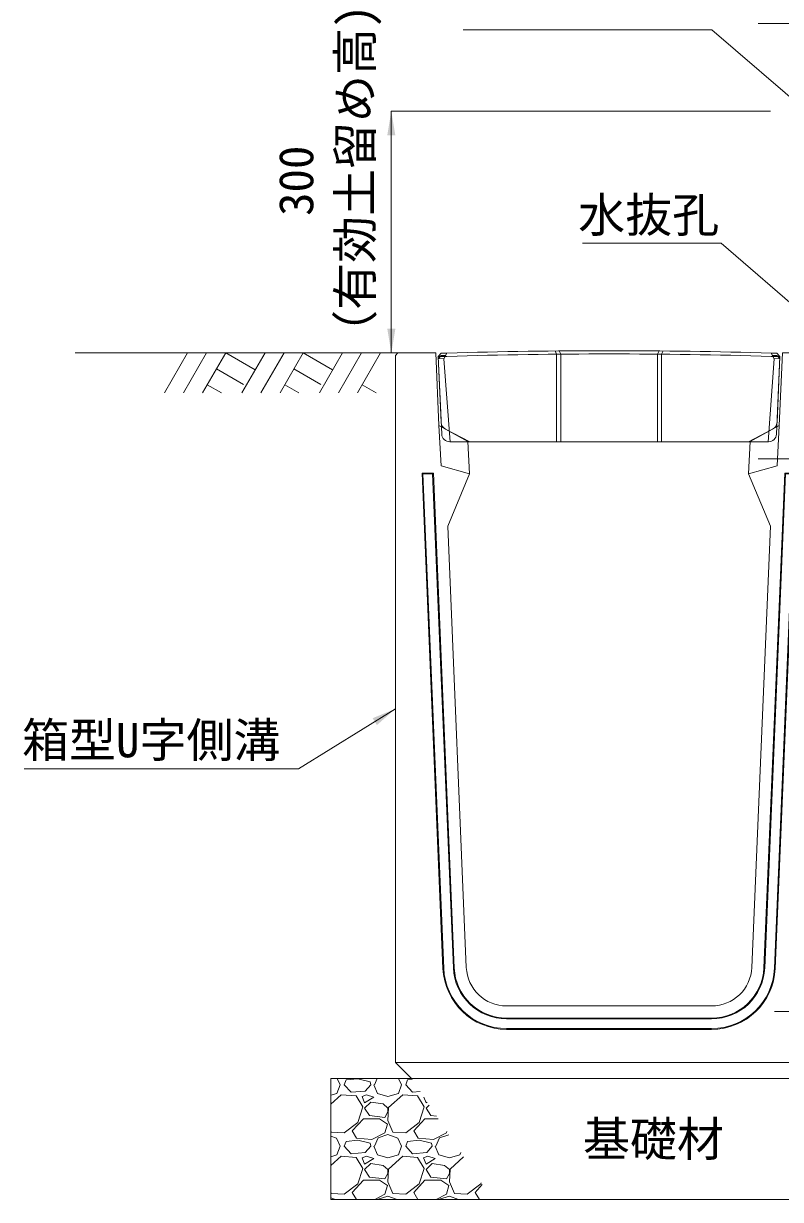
# Model space of a CAD drawing. Units: millimetres at full size; details may follow other scales. Extents: x 187207 to 255567, y 882048 to 905686.
# Drawn here: x 216868 to 217806, y 891640 to 893099 of the extents above; entities that cross this region are included whole.
import ezdxf
from ezdxf.enums import TextEntityAlignment as Align

# ---------------------------------------------------------------- set-up
doc = ezdxf.new("R2010")
doc.units = ezdxf.units.MM
doc.header["$LTSCALE"] = 20
doc.linetypes.add('DASHED', pattern=[7.5, 6, -1.5])
for name, color, linetype, lineweight in [('0_2', 7, 'Continuous', 20), ('基礎材', 7, 'Continuous', 15), ('寸法線', 7, 'Continuous', 13), ('引出線', 4, 'Continuous', 13), ('箱型U字側溝', 2, 'Continuous', 9), ('ﾊｯﾁﾝｸﾞ', 7, 'Continuous', 5)]:
    doc.layers.add(name, color=color, linetype=linetype, lineweight=lineweight)
doc.styles.add('ＭＳ ゴシック', font='')
doc.styles.get('ＭＳ ゴシック').set_extended_font_data('MS Gothic')

# ---------------------------------------------------------------- blocks, each defined once
blk = doc.blocks.new('filled_arrow')
at = {"color": 0, "linetype": 'Continuous', "lineweight": -2}
blk.add_solid([(7.5, 1.25), (0, 0), (7.5, -1.25)], dxfattribs=at)

msp = doc.modelspace()

# ---------------------------------------------------------------- linework, layer by layer
at = {"layer": '0_2'}
msp.add_line((217331.95, 892690.37), (216931.95, 892690.37), dxfattribs=at)
at = {"layer": '基礎材'}
for p, q in [((217248.95, 891790.37), (218028.95, 891790.37)), ((217248.95, 891790.37), (217248.95, 891640.37)), ((217248.95, 891640.37), (218028.95, 891640.37))]:
    msp.add_line(p, q, dxfattribs=at)
at = {"layer": '寸法線'}
for p, q in [((217778.95, 893098.92), (217988.95, 893098.92)), ((217323.95, 892690.37), (217323.95, 892990.37)), ((217793.95, 892990.37), (217323.95, 892990.37)), ((217323.95, 892690.37), (217281.95, 892690.37)), ((217918.95, 892559.07), (217778.95, 892559.07)), ((217798.95, 891873.36), (217988.95, 891873.36))]:
    msp.add_line(p, q, dxfattribs=at)
at = {"layer": '引出線'}
for points in [[(217841.45, 892987.87), (217721.24, 893091.33), (217412.99, 893091.33)], [(217838.95, 892734.97), (217732.72, 892826.7), (217560.98, 892826.7)], [(217328.95, 892248.87), (217208.74, 892174.59), (216868.74, 892174.59)]]:
    msp.add_lwpolyline(points, dxfattribs=at)
at = {"layer": '箱型U字側溝', "lineweight": 13}
for p, q in [((217382.13, 892686.18), (217385.95, 892690.18)), ((217382.13, 892686.18), (217385.95, 892690.18)), ((217385.95, 892690.18), (217392.95, 892690.18)), ((217385.95, 892690.18), (217392.95, 892690.18)), ((217794.95, 892690.18), (217801.95, 892690.18)), ((217794.95, 892690.18), (217801.95, 892690.18)), ((217801.95, 892690.18), (217805.77, 892686.18)), ((217801.95, 892690.18), (217805.77, 892686.18)), ((217385.77, 892604.24), (217382.13, 892686.18)), ((217382.13, 892686.18), (217392.95, 892686.18)), ((217386.41, 892589.74), (217382.13, 892686.18)), ((217794.95, 892686.18), (217805.77, 892686.18)), ((217805.77, 892686.18), (217801.49, 892589.74)), ((217805.77, 892686.18), (217802.13, 892604.24)), ((217421.23, 892580.18), (217391.15, 892595.81)), ((217796.75, 892595.81), (217766.67, 892580.18)), ((217791.5, 892580.18), (217396.4, 892580.18)), ((217766.67, 892580.18), (217421.23, 892580.18)), ((217793.95, 892475.37), (217770.96, 891928.27)), ((217721.01, 891880.37), (217466.89, 891880.37))]:
    msp.add_line(p, q, dxfattribs=at)
at = {"layer": '箱型U字側溝'}
for p, q in [((217362.15, 892541.37), (217363.19, 892540.37)), ((217375.2, 892540.37), (217376.16, 892541.37)), ((217825.75, 892541.37), (217799.94, 891927.05)), ((217363.19, 892540.37), (217388.96, 891927.1)), ((217466.89, 891865.37), (217721.01, 891865.37)), ((217721.01, 891864.37), (217466.89, 891864.37)), ((217466.89, 891852.37), (217721.01, 891852.37)), ((217721.01, 891851.37), (217466.89, 891851.37)), ((217328.95, 891810.37), (217858.95, 891810.37))]:
    msp.add_line(p, q, dxfattribs=at)
at = {"layer": '箱型U字側溝', "lineweight": 13}
for points in [[(217416.94, 891928.27), (217393.95, 892475.37), (217420.95, 892540.37), (217418.95, 892580.37), (217382.95, 892600.37), (217378.95, 892690.37), (217331.95, 892690.37), (217328.95, 892687.37), (217328.95, 891810.37), (217348.95, 891790.37), (217838.95, 891790.37), (217858.95, 891810.37), (217858.95, 892687.37), (217855.95, 892690.37), (217808.95, 892690.37), (217804.95, 892600.37), (217768.95, 892580.37), (217766.95, 892540.37), (217793.95, 892475.37)], [(217528.95, 892580.18), (217528.95, 892688.87), (217526.89, 892692.85)], [(217533.95, 892580.18), (217533.95, 892688.91), (217531.89, 892692.89)], [(217653.95, 892580.18), (217653.95, 892688.91), (217656.01, 892692.89)], [(217658.95, 892580.18), (217658.95, 892688.87), (217661.01, 892692.85)]]:
    msp.add_lwpolyline(points, dxfattribs=at)
at = {"layer": '箱型U字側溝', "color": 5, "lineweight": 13}
for points in [[(217385.95, 892687.29), (217391.33, 892687.18), (217389.16, 892683.18), (217382.26, 892683.32)], [(217801.95, 892687.29), (217796.57, 892687.18), (217798.74, 892683.18), (217805.64, 892683.32)]]:
    msp.add_lwpolyline(points, close=True, dxfattribs=at)
at = {"layer": '箱型U字側溝', "color": 5, "linetype": 'DASHED', "lineweight": 13}
for points in [[(217392.95, 892690.18), (217389.16, 892683.18), (217396.84, 892580.18)], [(217794.95, 892690.18), (217798.74, 892683.18), (217791.06, 892580.18)]]:
    msp.add_lwpolyline(points, dxfattribs=at)
at = {"layer": '箱型U字側溝', "linetype": 'DASHED', "lineweight": 13}
for points in [[(217420.95, 892540.37), (217385.62, 892550.37), (217382.95, 892600.37)], [(217766.95, 892540.37), (217802.28, 892550.37), (217804.95, 892600.37)]]:
    msp.add_lwpolyline(points, dxfattribs=at)
at = {"layer": '箱型U字側溝'}
for points in [[(217387.96, 891927.05), (217362.15, 892541.37), (217376.16, 892541.37), (217401.95, 891927.64)], [(217785.95, 891927.64), (217811.74, 892541.37), (217825.75, 892541.37)], [(217400.95, 891927.6), (217375.2, 892540.37), (217363.19, 892540.37)], [(217798.94, 891927.1), (217824.71, 892540.37), (217812.7, 892540.37), (217786.95, 891927.6)]]:
    msp.add_lwpolyline(points, dxfattribs=at)
at = {"layer": '箱型U字側溝', "lineweight": 13}
for centre, radius, start, end in [((217593.95, 885958.18), 6735, 88.28981, 91.71019), ((217593.95, 885958.18), 6735, 88.28981, 91.71019), ((217593.95, 885954.18), 6735, 88.28981, 91.71019), ((217395.76, 892604.68), 10, 182.5448, 242.5448), ((217792.14, 892604.68), 10, 297.4552, 357.4552), ((217396.4, 892590.18), 10, 182.5448, 270), ((217791.5, 892590.18), 10, 270, 357.4552), ((217466.89, 891930.37), 50, 182.40597, 270), ((217721.01, 891930.37), 50, 270, 357.59403)]:
    msp.add_arc(centre, radius, start, end, dxfattribs=at)
at = {"layer": '箱型U字側溝'}
for centre, radius, start, end in [((217466.89, 891930.37), 79, 182.40597, 270), ((217466.89, 891930.37), 78, 182.40597, 270), ((217466.89, 891930.37), 66, 182.40597, 270), ((217466.89, 891930.37), 65, 182.40597, 270), ((217721.01, 891930.37), 65, 270, 357.59403), ((217721.01, 891930.37), 66, 270, 357.59403), ((217721.01, 891930.37), 78, 270, 357.59403), ((217721.01, 891930.37), 79, 270, 357.59403)]:
    msp.add_arc(centre, radius, start, end, dxfattribs=at)
at = {"layer": 'ﾊｯﾁﾝｸﾞ', "lineweight": 9}
for p, q in [((217071.39, 892690.37), (217042.74, 892640.75)), ((217095.01, 892690.37), (217066.36, 892640.75)), ((217118.63, 892690.37), (217089.99, 892640.75)), ((217118.63, 892690.37), (217155.2, 892669.26)), ((217167.39, 892690.37), (217138.74, 892640.75)), ((217191.01, 892690.37), (217162.36, 892640.75)), ((217214.63, 892690.37), (217185.98, 892640.75)), ((217214.63, 892690.37), (217251.2, 892669.26)), ((217263.39, 892690.37), (217234.74, 892640.75)), ((217287.01, 892690.37), (217258.36, 892640.75)), ((217310.63, 892690.37), (217281.98, 892640.75)), ((217107.21, 892670.59), (217140.62, 892651.3)), ((217203.21, 892670.59), (217236.63, 892651.3)), ((217095.79, 892650.8), (217113.2, 892640.75)), ((217191.79, 892650.8), (217209.2, 892640.75)), ((217287.79, 892650.8), (217305.2, 892640.75))]:
    msp.add_line(p, q, dxfattribs=at)
at = {"layer": 'ﾊｯﾁﾝｸﾞ'}
for p, q in [((217256.54, 891771.85), (217260.35, 891782.52)), ((217256.73, 891790.37), (217260.35, 891782.52)), ((217265.69, 891782.52), (217267.97, 891788.62)), ((217274.07, 891773.38), (217265.69, 891782.52)), ((217282.45, 891790.14), (217267.97, 891788.62)), ((217297.69, 891786.33), (217282.45, 891790.14)), ((217298.45, 891782.52), (217291.6, 891774.9)), ((217298.45, 891782.52), (217297.69, 891786.33)), ((217302.26, 891782.52), (217306.84, 891771.85)), ((217303.03, 891782.52), (217306.39, 891790.37)), ((217332.74, 891771.85), (217336.55, 891782.52)), ((217332.93, 891790.37), (217336.55, 891782.52)), ((217341.89, 891782.52), (217344.17, 891788.62)), ((217350.27, 891773.38), (217341.89, 891782.52)), ((217349.73, 891789.2), (217344.17, 891788.62)), ((217248.95, 891769.62), (217256.54, 891771.85)), ((217261.88, 891770.33), (217248.95, 891758.53)), ((217280.17, 891768.81), (217261.88, 891770.33)), ((217291.6, 891774.9), (217274.07, 891773.38)), ((217288.55, 891755.09), (217280.17, 891768.81)), ((217293.12, 891770.33), (217287.79, 891768.04)), ((217287.79, 891768.04), (217290.83, 891760.42)), ((217302.26, 891767.28), (217293.12, 891770.33)), ((217306.84, 891771.85), (217319.79, 891768.04)), ((217319.79, 891768.04), (217332.74, 891771.85)), ((217338.08, 891770.33), (217320.55, 891754.33)), ((217356.37, 891768.81), (217338.08, 891770.33)), ((217359.73, 891774.2), (217350.27, 891773.38)), ((217364.75, 891755.09), (217356.37, 891768.81)), ((217364.22, 891767.47), (217367.03, 891760.42)), ((217282.45, 891736.04), (217288.55, 891755.09)), ((217290.83, 891760.42), (217302.26, 891767.28)), ((217298.45, 891761.19), (217290.83, 891753.57)), ((217290.83, 891753.57), (217296.93, 891744.42)), ((217313.69, 891758.9), (217298.45, 891761.19)), ((217319.79, 891753.57), (217313.69, 891758.9)), ((217320.55, 891754.33), (217319.79, 891738.33)), ((217319.79, 891748.99), (217319.79, 891753.57)), ((217358.65, 891736.04), (217364.75, 891755.09)), ((217367.03, 891760.42), (217368.38, 891761.23)), ((217370.91, 891757.44), (217367.03, 891753.57)), ((217367.03, 891753.57), (217373.13, 891744.42)), ((217275.59, 891725.37), (217289.31, 891740.61)), ((217289.31, 891740.61), (217309.12, 891740.61)), ((217296.93, 891744.42), (217315.98, 891742.14)), ((217309.12, 891740.61), (217319.03, 891733.75)), ((217315.98, 891742.14), (217319.79, 891748.99)), ((217319.79, 891738.33), (217325.89, 891723.85)), ((217351.79, 891725.37), (217365.51, 891740.61)), ((217365.51, 891740.61), (217382.12, 891740.61)), ((217373.13, 891744.42), (217380.14, 891743.58)), ((217248.95, 891725.6), (217249.69, 891723.85)), ((217249.69, 891723.85), (217265.69, 891723.09)), ((217265.69, 891723.09), (217282.45, 891736.04)), ((217280.93, 891716.23), (217275.59, 891725.37)), ((217319.03, 891733.75), (217315.98, 891723.09)), ((217325.89, 891723.85), (217341.89, 891723.09)), ((217341.89, 891723.09), (217358.65, 891736.04)), ((217357.13, 891716.23), (217351.79, 891725.37)), ((217392.67, 891724.79), (217392.18, 891723.09)), ((217248.95, 891718.79), (217255.78, 891716.23)), ((217255.78, 891716.23), (217260.35, 891706.32)), ((217265.69, 891706.32), (217267.97, 891712.42)), ((217282.45, 891713.94), (217267.97, 891712.42)), ((217299.98, 891714.7), (217280.93, 891716.23)), ((217297.69, 891710.13), (217282.45, 891713.94)), ((217298.45, 891706.32), (217297.69, 891710.13)), ((217315.98, 891723.09), (217299.98, 891714.7)), ((217303.03, 891706.32), (217307.6, 891716.99)), ((217307.6, 891716.99), (217319.79, 891720.8)), ((217319.79, 891720.8), (217331.98, 891716.23)), ((217331.98, 891716.23), (217336.55, 891706.32)), ((217341.89, 891706.32), (217344.17, 891712.42)), ((217358.65, 891713.94), (217344.17, 891712.42)), ((217376.18, 891714.7), (217357.13, 891716.23)), ((217373.89, 891710.13), (217358.65, 891713.94)), ((217374.65, 891706.32), (217373.89, 891710.13)), ((217392.18, 891723.09), (217376.18, 891714.7)), ((217379.23, 891706.32), (217383.8, 891716.99)), ((217383.8, 891716.99), (217395.44, 891720.63)), ((217248.95, 891693.42), (217256.54, 891695.65)), ((217256.54, 891695.65), (217260.35, 891706.32)), ((217274.07, 891697.18), (217265.69, 891706.32)), ((217291.6, 891698.7), (217274.07, 891697.18)), ((217298.45, 891706.32), (217291.6, 891698.7)), ((217302.26, 891706.32), (217306.84, 891695.65)), ((217306.84, 891695.65), (217319.79, 891691.84)), ((217319.79, 891691.84), (217332.74, 891695.65)), ((217332.74, 891695.65), (217336.55, 891706.32)), ((217350.27, 891697.18), (217341.89, 891706.32)), ((217367.8, 891698.7), (217350.27, 891697.18)), ((217374.65, 891706.32), (217367.8, 891698.7)), ((217378.46, 891706.32), (217383.04, 891695.65)), ((217383.04, 891695.65), (217395.99, 891691.84)), ((217395.99, 891691.84), (217408.94, 891695.65)), ((217408.94, 891695.65), (217410.04, 891698.73)), ((217261.88, 891694.13), (217248.95, 891682.33)), ((217280.17, 891692.61), (217261.88, 891694.13)), ((217288.55, 891678.89), (217280.17, 891692.61)), ((217293.12, 891694.13), (217287.79, 891691.84)), ((217287.79, 891691.84), (217290.83, 891684.22)), ((217290.83, 891684.22), (217302.26, 891691.08)), ((217298.45, 891684.99), (217290.83, 891677.37)), ((217302.26, 891691.08), (217293.12, 891694.13)), ((217313.69, 891682.7), (217298.45, 891684.99)), ((217319.79, 891677.37), (217313.69, 891682.7)), ((217338.08, 891694.13), (217320.55, 891678.13)), ((217356.37, 891692.61), (217338.08, 891694.13)), ((217364.75, 891678.89), (217356.37, 891692.61)), ((217369.32, 891694.13), (217363.99, 891691.84)), ((217363.99, 891691.84), (217367.03, 891684.22)), ((217367.03, 891684.22), (217378.46, 891691.08)), ((217374.65, 891684.99), (217367.03, 891677.37)), ((217378.46, 891691.08), (217369.32, 891694.13)), ((217389.89, 891682.7), (217374.65, 891684.99)), ((217395.99, 891677.37), (217389.89, 891682.7)), ((217413.55, 891693.47), (217396.75, 891678.13)), ((217282.45, 891659.84), (217288.55, 891678.89)), ((217290.83, 891677.37), (217296.93, 891668.22)), ((217296.93, 891668.22), (217315.98, 891665.94)), ((217315.98, 891665.94), (217319.79, 891672.79)), ((217320.55, 891678.13), (217319.79, 891662.13)), ((217319.79, 891672.79), (217319.79, 891677.37)), ((217358.65, 891659.84), (217364.75, 891678.89)), ((217367.03, 891677.37), (217373.13, 891668.22)), ((217373.13, 891668.22), (217392.18, 891665.94)), ((217392.18, 891665.94), (217395.99, 891672.79)), ((217396.75, 891678.13), (217395.99, 891662.13)), ((217395.99, 891672.79), (217395.99, 891677.37)), ((217265.69, 891646.89), (217282.45, 891659.84)), ((217275.59, 891649.17), (217289.31, 891664.41)), ((217289.31, 891664.41), (217309.12, 891664.41)), ((217309.12, 891664.41), (217319.03, 891657.55)), ((217319.03, 891657.55), (217315.98, 891646.89)), ((217319.79, 891662.13), (217325.89, 891647.65)), ((217341.89, 891646.89), (217358.65, 891659.84)), ((217351.79, 891649.17), (217365.51, 891664.41)), ((217365.51, 891664.41), (217385.32, 891664.41)), ((217385.32, 891664.41), (217395.23, 891657.55)), ((217395.23, 891657.55), (217392.18, 891646.89)), ((217395.99, 891662.13), (217402.09, 891647.65)), ((217418.09, 891646.89), (217434.85, 891659.84)), ((217427.99, 891649.17), (217436.66, 891658.8)), ((217434.85, 891659.84), (217435.22, 891660.97)), ((217248.95, 891649.4), (217249.69, 891647.65)), ((217248.95, 891642.59), (217254.87, 891640.37)), ((217249.69, 891647.65), (217265.69, 891646.89)), ((217280.73, 891640.37), (217275.59, 891649.17)), ((217315.98, 891646.89), (217303.54, 891640.37)), ((217307.42, 891640.37), (217307.6, 891640.79)), ((217307.6, 891640.79), (217319.79, 891644.6)), ((217319.79, 891644.6), (217331.07, 891640.37)), ((217325.89, 891647.65), (217341.89, 891646.89)), ((217356.93, 891640.37), (217351.79, 891649.17)), ((217392.18, 891646.89), (217379.74, 891640.37)), ((217383.62, 891640.37), (217383.8, 891640.79)), ((217383.8, 891640.79), (217395.99, 891644.6)), ((217395.99, 891644.6), (217407.27, 891640.37)), ((217402.09, 891647.65), (217418.09, 891646.89)), ((217433.13, 891640.37), (217427.99, 891649.17))]:
    msp.add_line(p, q, dxfattribs=at)

# ---------------------------------------------------------------- block references
at = {"layer": '寸法線', "xscale": 4, "yscale": 4}
for p, rotation in [((217323.95, 892990.37), 270), ((217323.95, 892690.37), 90)]:
    msp.add_blockref('filled_arrow', p, dxfattribs=dict(at, rotation=rotation))
at = {"layer": '引出線', "xscale": 4, "yscale": 4, "rotation": 211.7}
msp.add_blockref('filled_arrow', (217328.95, 892248.87), dxfattribs=at)

# ---------------------------------------------------------------- texts
at = {"layer": '寸法線', "style": 'ＭＳ ゴシック'}
for s, p in [('（有効土留め高)', (217313.15, 892685.58)), ('300', (217240.03, 892860.4))]:
    msp.add_text(s, height=42.72, rotation=90, dxfattribs=at).set_placement(p, align=Align.BOTTOM_LEFT)
msp.add_text('基礎材', height=42.72, dxfattribs=at).set_placement((217648.95, 891715.37), align=Align.MIDDLE_CENTER)
at = {"layer": '引出線', "style": 'ＭＳ ゴシック'}
msp.add_text('水抜孔', height=42.72, dxfattribs=at).set_placement((217730.47, 892882.98), align=Align.TOP_RIGHT)
msp.add_text('箱型U字側溝', height=42.72, dxfattribs=at).set_placement((217026.24, 892231.56), align=Align.TOP_CENTER)

doc.saveas('drawing.dxf')
